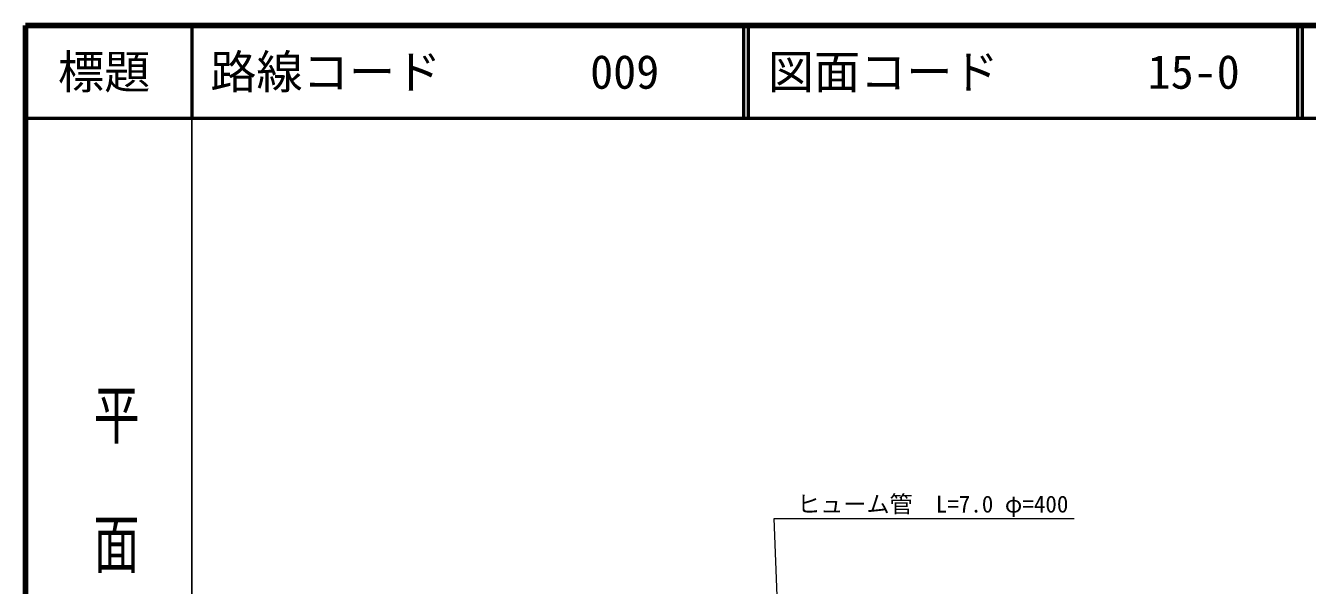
# Model space of a CAD drawing. Units: millimetres, scale not verified. Extents: x 40000 to 680000, y 20000 to 380000.
# Drawn here: x 40000 to 178822, y 319400 to 380000 of the extents above; entities that cross this region are included whole.
import ezdxf
from ezdxf.enums import TextEntityAlignment as Align

# ---------------------------------------------------------------- set-up
doc = ezdxf.new("R2010")
doc.units = ezdxf.units.MM
doc.header["$LTSCALE"] = 1000
for name, color, linetype, lineweight in [('M-STR-HTXT', 7, 'Continuous', 13), ('M-TTL', 2, 'Continuous', 140), ('M-TTL-BAND', 7, 'Continuous', 25), ('M-TTL-LINE', 7, 'Continuous', 50)]:
    doc.layers.add(name, color=color, linetype=linetype, lineweight=lineweight)
doc.layers.add('M-TTL-TXT', color=7, linetype='Continuous')
doc.styles.add('@ＭＳ ゴシック', font='')
doc.styles.add('ＭＳ ゴシック', font='')
doc.styles.get('@ＭＳ ゴシック').set_extended_font_data('@MS Gothic')
doc.styles.get('ＭＳ ゴシック').set_extended_font_data('MS Gothic')

msp = doc.modelspace()

# ---------------------------------------------------------------- linework, layer by layer
at = {"layer": 'M-STR-HTXT'}
msp.add_lwpolyline([(122114, 299656), (121072, 326633), (153572, 326633)], dxfattribs=at)
at = {"layer": 'M-TTL'}
for p, q in [((40000, 380000), (40000, 20000)), ((680000, 380000), (40000, 380000))]:
    msp.add_line(p, q, dxfattribs=at)
at = {"layer": 'M-TTL-BAND'}
msp.add_line((58000, 370000), (58000, 20000), dxfattribs=at)
at = {"layer": 'M-TTL-LINE'}
for p, q in [((58000, 380000), (58000, 370000)), ((117750, 380000), (117750, 370000)), ((118250, 380000), (118250, 370000)), ((177750, 380000), (177750, 370000)), ((178250, 380000), (178250, 370000)), ((40000, 370000), (680000, 370000))]:
    msp.add_line(p, q, dxfattribs=at)

# ---------------------------------------------------------------- texts
at = {"layer": 'M-STR-HTXT', "style": 'ＭＳ ゴシック'}
msp.add_text('\u3000ヒューム管\u3000L=7.0 φ=400', height=1833, dxfattribs=at).set_placement((121072, 326733), align=Align.BOTTOM_LEFT)
at = {"layer": 'M-TTL-BAND', "style": '@ＭＳ ゴシック', "width": 1.4}
msp.add_text('平  面  図', height=3666, rotation=270, dxfattribs=at).set_placement((49777, 306475), align=Align.MIDDLE_RIGHT)
at = {"layer": 'M-TTL-TXT', "style": 'ＭＳ ゴシック'}
msp.add_text('標題', height=3666, dxfattribs=at).set_placement((48500, 375000), align=Align.MIDDLE_CENTER)
for s, p in [('路線コード', (60000, 375000)), ('009', (101142, 375000)), ('図面コード', (120380, 375000)), ('15-0', (161521, 375000))]:
    msp.add_text(s, height=3666, dxfattribs=at).set_placement(p, align=Align.MIDDLE_LEFT)

doc.saveas('drawing.dxf')
